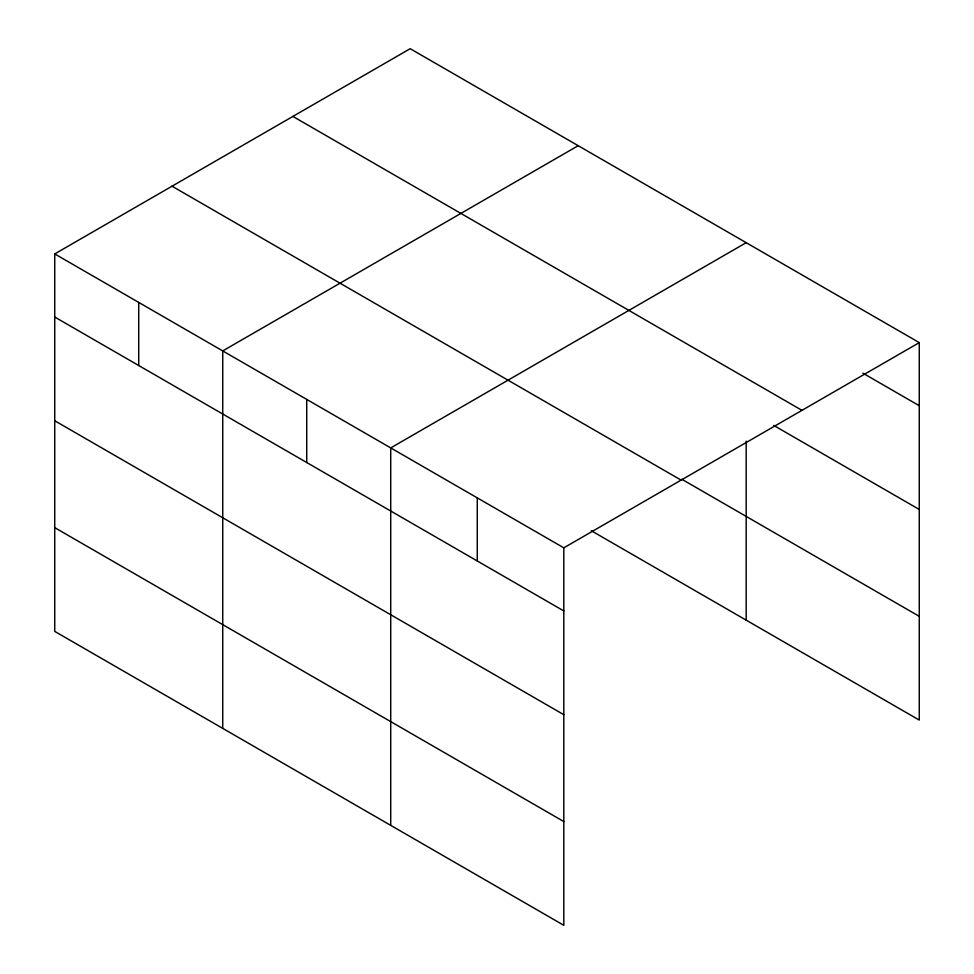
<?xml version="1.0" encoding="UTF-8"?>
<svg xmlns="http://www.w3.org/2000/svg" width="974" height="974" viewBox="0 0 974 974"><rect width="100%" height="100%" fill="white"/><g stroke="black" fill="none" stroke-linecap="round" stroke-linejoin="round"><path stroke-width="1.46" d="M563.812 714.685L563.812 547.838L54.727 253.922L54.727 631.383L563.812 925.3L563.812 714.685L54.727 420.756M591.303 530.733L919.273 720.078L919.273 342.617L410.188 48.7L54.727 253.922M578.179 145.698L222.729 350.92L222.729 728.369M746.181 242.684L390.72 447.906L390.72 825.368M563.812 547.838L919.273 342.617M862.891 373.164L919.273 405.72M292.882 116.417L801.967 410.346M773.721 425.419L919.273 509.463M681.873 479.281L919.273 616.335M172.033 186.204L681.118 480.121M54.727 317.025L563.812 610.942M54.727 527.64L563.812 821.557M746.181 441.137L746.181 620.146M477.272 497.872L477.272 560.975M306.725 399.413L306.725 462.516M138.722 302.415L138.722 365.518"/></g></svg>
